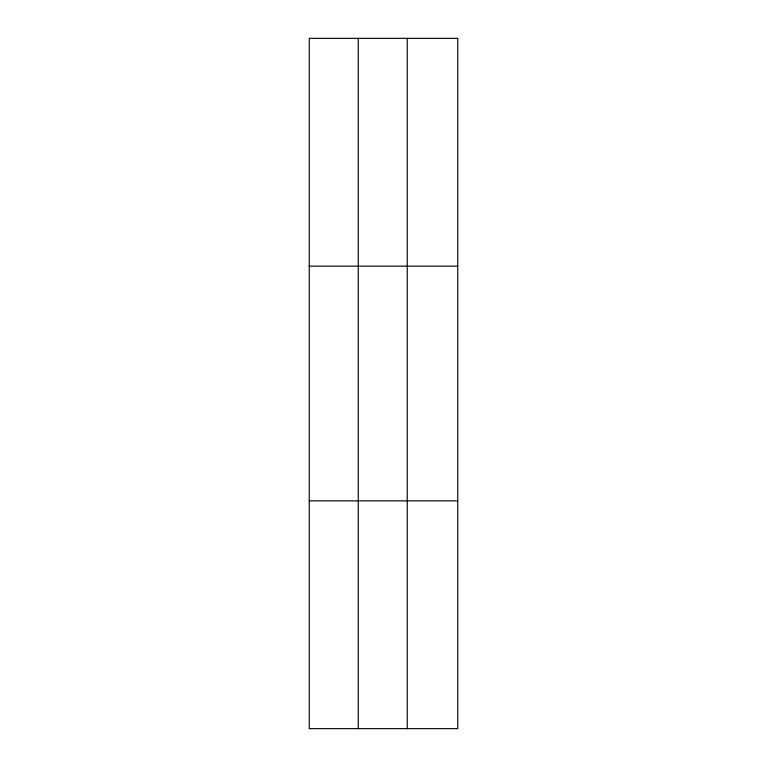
<?xml version="1.0" encoding="UTF-8"?>
<svg xmlns="http://www.w3.org/2000/svg" width="767" height="767" viewBox="0 0 767 767"><rect width="100%" height="100%" fill="white"/><g stroke="black" fill="none" stroke-linecap="round" stroke-linejoin="round"><path stroke-width="1.15" d="M358.256 728.65L358.256 38.35M407.258 728.65L407.258 38.35M309.254 266.149L457.746 266.149M309.254 500.851L457.746 500.851M457.746 38.35L457.746 728.65L309.254 728.65L309.254 38.35L457.746 38.35"/></g></svg>
